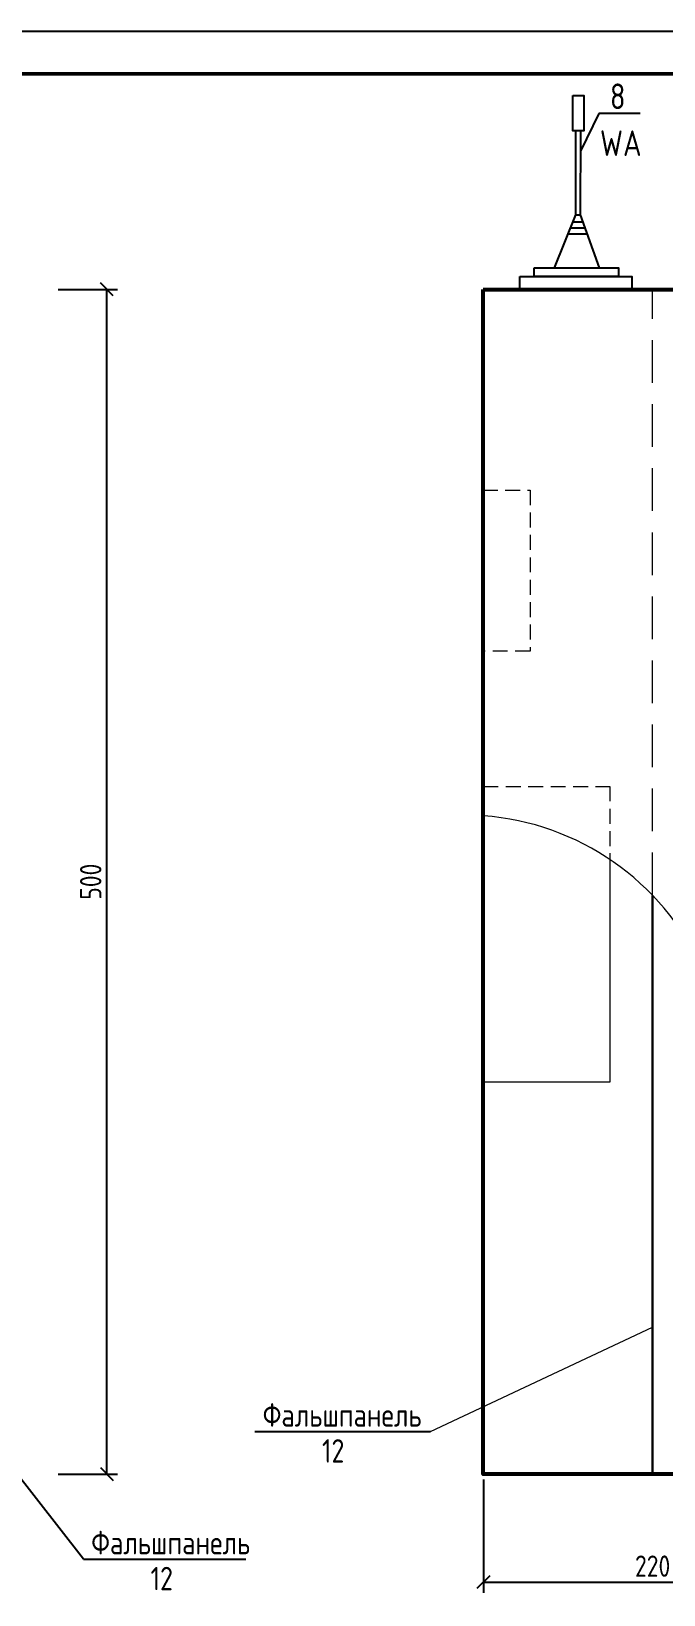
# Model space of a CAD drawing. Header units: millimetres. Extents: x -24312 to 142424, y -11214 to -5274.
# Drawn here: x 131939 to 133419, y -8936 to -5275 of the extents above; entities that cross this region are included whole.
import ezdxf

# ---------------------------------------------------------------- set-up
doc = ezdxf.new("R2010")
doc.units = ezdxf.units.MM
doc.linetypes.add('DASHED', pattern=[0.75, 0.5, -0.25])
doc.linetypes.add('K5LT_BASIC', pattern=[0])
doc.layers.get('0').update_dxf_attribs({"color": 250})
doc.layers.add('размеры опор', color=246, linetype='Continuous')
doc.styles.add('ГОСТ 2.304', font='')
doc.styles.add('ГостА', font='', dxfattribs={"height": 50})
doc.styles.add('РАЗМЕР', font='simplex.shx', dxfattribs={"width": 0.8, "height": 45})
doc.styles.get('ГОСТ 2.304').set_extended_font_data('GOST 2.304 type A')
doc.styles.get('ГостА').set_extended_font_data('GOST type A')
doc.dimstyles.new('1х20', dxfattribs={"dimscale": 20, "dimtxt": 45, "dimasz": 1.5, "dimexe": 1.25, "dimexo": 0.625, "dimtad": 1, "dimdec": 0, "dimrnd": 5, "dimtxsty": 'РАЗМЕР', "dimblk": 'OBLIQUE', "dimcen": 1.5, "dimclrd": 256, "dimclre": 256, "dimclrt": 256, "dimadec": 0, "dimazin": 0, "dimtfac": 1, "dimtdec": 0, "dimtmove": 0, "dimatfit": 3, "dimfxl": 1.25, "dimlwd": -1, "dimarcsym": 0})

# ---------------------------------------------------------------- blocks, each defined once
blk = doc.blocks.new('_Oblique')
at = {"color": 0, "linetype": 'ByBlock', "lineweight": -2}
blk.add_line((-0.5, -0.5), (0.5, 0.5), dxfattribs=at)
blk = doc.blocks.new('*D232')
at = {"lineweight": -2, "ltscale": 0.3, "transparency": 16777216}
for p, q in [((132001.8, -5879.4), (132140.8, -5879.4)), ((132001.8, -8653.2), (132140.8, -8653.2))]:
    blk.add_line(p, q, dxfattribs=at)
at = {"ltscale": 0.3, "transparency": 16777216}
blk.add_line((132115.8, -8653.2), (132115.8, -5879.4), dxfattribs=at)
at = {"layer": 'Defpoints', "color": 0, "ltscale": 0.3, "transparency": 16777216}
for p in [(131989.3, -5879.4), (132115.8, -5879.4), (131989.3, -8653.2)]:
    blk.add_point(p, dxfattribs=at)
at = {"ltscale": 0.3, "transparency": 16777216, "xscale": 30, "yscale": 30, "zscale": 30}
for p, rotation in [((132115.8, -5879.4), 90), ((132115.8, -8653.2), 270)]:
    blk.add_blockref('_Oblique', p, dxfattribs=dict(at, rotation=rotation))
at = {"ltscale": 0.3, "transparency": 16777216, "insert": (132078.3, -7266.3), "char_height": 50, "attachment_point": 5, "rotation": 90, "style": 'ГостА'}
blk.add_mtext('500', dxfattribs=at)
blk = doc.blocks.new('*D234')
at = {"lineweight": -2, "ltscale": 0.3, "transparency": 16777216}
for p, q in [((132996.9, -8665.9), (132996.9, -8931.3)), ((133789.1, -8665.9), (133789.1, -8931.3))]:
    blk.add_line(p, q, dxfattribs=at)
at = {"ltscale": 0.3, "transparency": 16777216}
blk.add_line((132996.9, -8906.3), (133789.1, -8906.3), dxfattribs=at)
at = {"layer": 'Defpoints', "color": 0, "ltscale": 0.3, "transparency": 16777216}
for p in [(132996.9, -8653.4), (133789.1, -8653.4), (133789.1, -8906.3)]:
    blk.add_point(p, dxfattribs=at)
at = {"ltscale": 0.3, "transparency": 16777216, "xscale": 30, "yscale": 30, "zscale": 30, "rotation": 180}
blk.add_blockref('_Oblique', (132996.9, -8906.3), dxfattribs=at)
at = {"ltscale": 0.3, "transparency": 16777216, "xscale": 30, "yscale": 30, "zscale": 30}
blk.add_blockref('_Oblique', (133789.1, -8906.3), dxfattribs=at)
at = {"ltscale": 0.3, "transparency": 16777216, "insert": (133393, -8868.8), "char_height": 50, "attachment_point": 5, "style": 'ГостА'}
blk.add_mtext('220', dxfattribs=at)

msp = doc.modelspace()

# ---------------------------------------------------------------- linework, layer by layer
at = {"ltscale": 0.3}
msp.add_line((133266.773, -5468.025), (133223.992, -5556.01), dxfattribs=at)
for p, q in [((133363.833, -5468.025), (133266.773, -5468.025)), ((133224.047, -5508.099), (133223.82, -5704.948)), ((133212.651, -5704.692), (133223.741, -5704.68)), ((133223.82, -5704.948), (133267.921, -5829.077)), ((133200.279, -5735.366), (133232.798, -5735.16)), ((133206.088, -5720.962), (133228.675, -5721.284)), ((133228.675, -5721.284), (133229.629, -5721.298)), ((133232.798, -5735.16), (133234.55, -5735.149)), ((133194.725, -5749.136), (133236.988, -5749.261)), ((133236.988, -5749.261), (133239.567, -5749.269))]:
    msp.add_line(p, q)
at = {"linetype": 'DASHED', "lineweight": 5, "ltscale": 200}
msp.add_line((133393.002, -7298.337), (133393.002, -5879.391), dxfattribs=at)
at = {"lineweight": 5, "ltscale": 10}
for p, q in [((132996.938, -7735.616), (132996.938, -7043.057)), ((133293.027, -7199.233), (133293.027, -7735.616)), ((133293.027, -7735.616), (132996.938, -7735.616)), ((132873.363, -8553.811), (133393.002, -8309.265))]:
    msp.add_line(p, q, dxfattribs=at)
at = {"linetype": 'DASHED', "lineweight": 5, "ltscale": 70}
for p, q in [((132996.938, -7043.057), (133293.027, -7043.057)), ((133293.027, -7043.057), (133293.027, -7199.233))]:
    msp.add_line(p, q, dxfattribs=at)
at = {"lineweight": 30, "ltscale": 10}
msp.add_line((133393.002, -8653.395), (133393.002, -7298.337), dxfattribs=at)
for points in [[(129012.232, -5275.166), (137411.151, -5275.166), (137411.151, -11213.68), (129012.232, -11213.68)], [(133206.643, -5425.632), (133232.319, -5425.632), (133232.319, -5508.099), (133206.643, -5508.099)], [(133082.31, -5849.063), (133344.206, -5849.063), (133344.206, -5879.391), (133082.31, -5879.391)], [(133116.121, -5829.077), (133313.498, -5829.077), (133313.498, -5849.063), (133116.121, -5849.063)]]:
    msp.add_lwpolyline(points, close=True)
at = {"lineweight": 50}
msp.add_lwpolyline([(129412.232, -5375.166), (137311.151, -5375.166), (137311.151, -11113.68), (129412.232, -11113.68)], close=True, dxfattribs=at)
msp.add_lwpolyline([(133212.439, -5508.099), (133212.651, -5704.692), (133162.482, -5829.077)])
at = {"linetype": 'K5LT_BASIC', "lineweight": 53}
msp.add_lwpolyline([(132996.859, -5879.391), (133789.145, -5879.391), (133789.145, -8653.395), (132996.859, -8653.395)], close=True, dxfattribs=at)
at = {"linetype": 'DASHED', "lineweight": 5, "ltscale": 70}
msp.add_lwpolyline([(132995.537, -6349.406), (133106.254, -6349.406), (133106.254, -6726.589), (132995.537, -6726.589)], close=True, dxfattribs=at)
at = {"ltscale": 10}
msp.add_lwpolyline([(132061.475, -8852.704), (131678.246, -8361.925)], dxfattribs=at)
at = {"lineweight": 5, "ltscale": 10}
msp.add_arc((132951.246, -7723.074), 612.821, 24.670635, 85.724099, dxfattribs=at)
at = {"layer": 'размеры опор', "color": 0, "linetype": 'ByBlock', "lineweight": -2}
for p, q in [((132462.584, -8553.811), (132873.363, -8553.811)), ((132061.475, -8852.704), (132441.084, -8852.704))]:
    msp.add_line(p, q, dxfattribs=at)

# ---------------------------------------------------------------- texts
at = {"color": 0, "lineweight": 18, "style": 'ГОСТ 2.304'}
msp.add_text('WA', height=60, dxfattribs=at).set_placement((133269.736, -5567.093))
at = {"style": 'ГОСТ 2.304'}
for s, p in [('Фальшпанель', (132480.66, -8542.415)), ('12', (132619.39, -8626.504)), ('Фальшпанель', (132079.55, -8841.308)), ('12', (132218.281, -8925.398))]:
    msp.add_text(s, height=55, dxfattribs=at).set_placement(p)
at = {"insert": (133311.322, -5397.445), "char_height": 60, "width": 103.37371, "attachment_point": 2, "style": 'ГОСТ 2.304'}
msp.add_mtext('8', dxfattribs=at)

# ---------------------------------------------------------------- dimensions: what is measured, and where the dimension line sits
at = {"ltscale": 0.3}
dim = msp.add_linear_dim(base=(132115.781, -5879.402), p1=(131989.342, -8653.245), p2=(131989.342, -5879.402), angle=90, text='500', dimstyle='1х20', override={"dimtxt": 50, "dimtxsty": 'ГостА'}, dxfattribs=at)
dim.commit()
dim.dimension.update_dxf_attribs({"geometry": '*D232', "text_midpoint": (132078.281, -7266.324)})
dim = msp.add_linear_dim(base=(133789.145, -8906.326), p1=(132996.859, -8653.395), p2=(133789.145, -8653.395), text='220', dimstyle='1х20', override={"dimtxt": 50, "dimtxsty": 'ГостА'}, dxfattribs=at)
dim.commit()
dim.dimension.update_dxf_attribs({"geometry": '*D234', "text_midpoint": (133393.002, -8868.826)})

doc.saveas('drawing.dxf')
